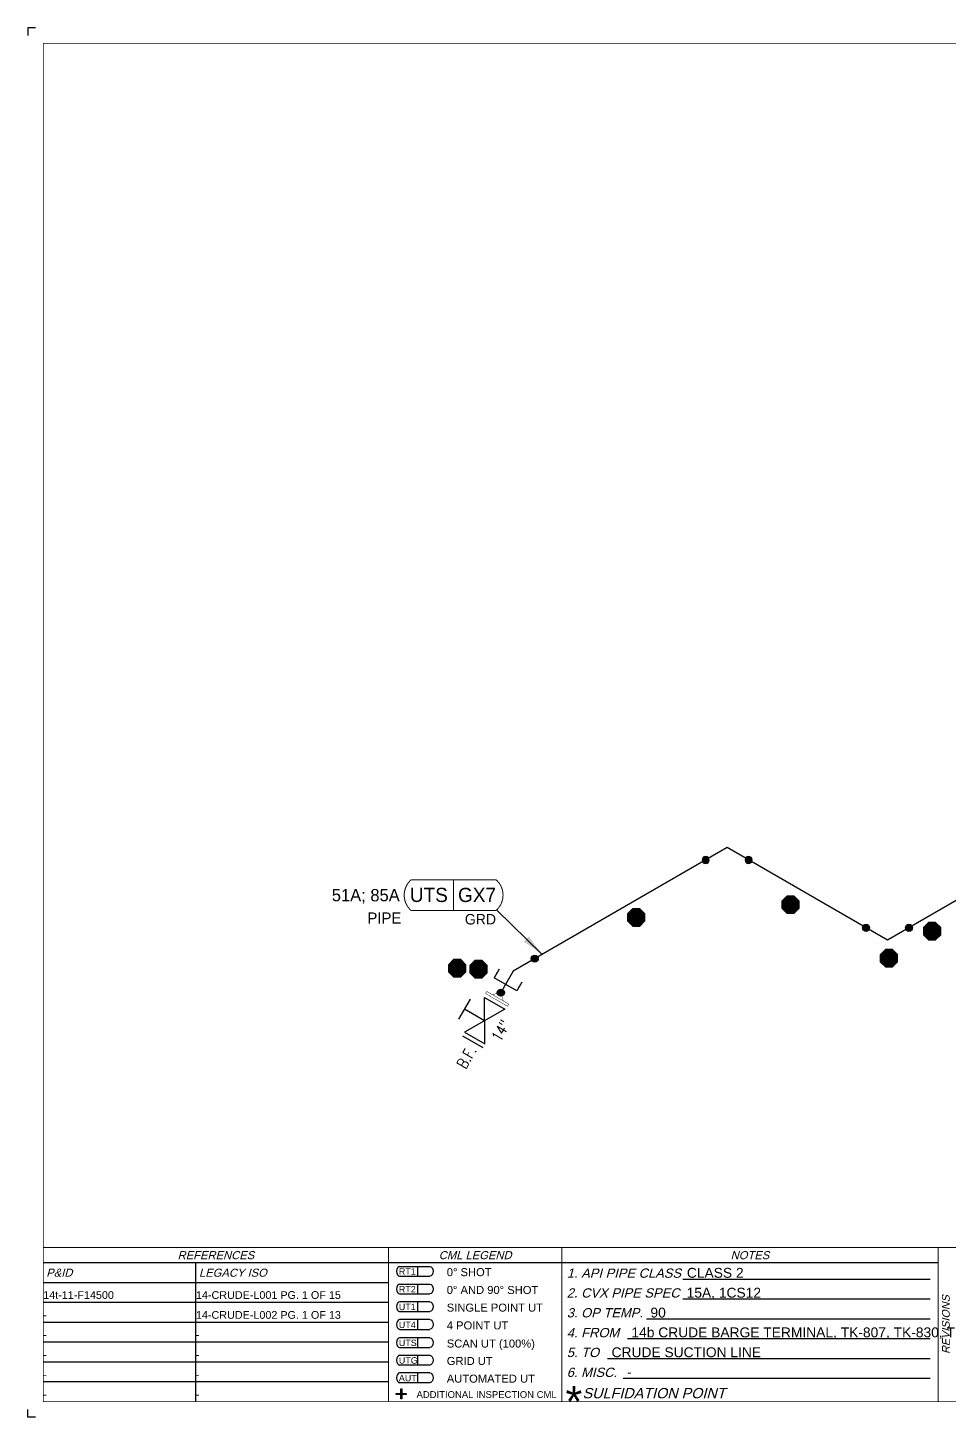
# Model space of a CAD drawing. Header units: inches. Extents: x 0.1 to 17.4, y 0.1 to 11.4.
# Drawn here: x 0.12 to 7.59, y 0.12 to 11.37 of the extents above; entities that cross this region are included whole.
import ezdxf
from ezdxf.enums import TextEntityAlignment as Align

# ---------------------------------------------------------------- set-up
doc = ezdxf.new("R2010")
doc.units = ezdxf.units.IN
doc.header["$MEASUREMENT"] = 0
for name, color, linetype in [('3', 1, 'Continuous'), ('BORDER', 3, 'Continuous'), ('BORDERTEXT', 7, 'Continuous'), ('COMP', 1, 'Continuous'), ('DL', 20, 'Continuous'), ('FITTINGS', 4, 'Continuous'), ('PART_PCML', 7, 'Continuous'), ('PART_SelectedCML_UT', 132, 'Continuous'), ('TEXT', 7, 'Continuous'), ('WELD POINTS', 41, 'Continuous'), ('Welds', 7, 'Continuous')]:
    doc.layers.add(name, color=color, linetype=linetype)
doc.layers.add('PIPE', color=7, linetype='Continuous', lineweight=30)
doc.styles.add('CMLPAS', font='')
doc.styles.add('FEASStandard', font='arial.ttf')
doc.styles.add('PART_Standard', font='romans', dxfattribs={"width": 0.8, "height": 0.09})
doc.styles.add('Richmond', font='arial.ttf')
doc.styles.add('SIMPLEX', font='ROMANS')
doc.styles.get("Standard").update_dxf_attribs({"font": 'arial.ttf'})
doc.styles.get('CMLPAS').set_extended_font_data('Cordia New')
doc.dimstyles.new('Richmond', dxfattribs={"dimtxt": 0.18, "dimasz": 0.18, "dimexe": 0.18, "dimexo": 0.0625, "dimgap": 0.09, "dimtad": 0, "dimtih": 1, "dimtoh": 1, "dimdec": 4, "dimzin": 0, "dimdsep": 46, "dimtxsty": 'Richmond', "dimcen": 0.09, "dimadec": 0, "dimazin": 0, "dimtfac": 1, "dimtdec": 4, "dimtofl": 0, "dimtmove": 0, "dimatfit": 3, "dimfxl": 1, "dimtolj": 1, "dimtzin": 0, "dimarcsym": 0})
doc.dimstyles.get("Standard").update_dxf_attribs({"dimtxt": 0.18, "dimasz": 0.18, "dimexe": 0.18, "dimexo": 0.0625, "dimgap": 0.09, "dimtad": 0, "dimtih": 1, "dimtoh": 1, "dimdec": 4, "dimzin": 0, "dimdsep": 46, "dimtxsty": 'Standard', "dimcen": 0.09, "dimadec": 0, "dimazin": 0, "dimtfac": 1, "dimtdec": 4, "dimtofl": 0, "dimtmove": 0, "dimatfit": 3, "dimfxl": 1, "dimtolj": 1, "dimtzin": 0, "dimarcsym": 0})

# ---------------------------------------------------------------- blocks, each defined once
blk = doc.blocks.new('Border')
h = blk.add_hatch(color=256)
h.dxf.hatch_style = 1
h.paths.add_polyline_path([(3.147, 0.317), (3.11, 0.317), (3.11, 0.31), (3.147, 0.31), (3.147, 0.273), (3.154, 0.273), (3.154, 0.31), (3.191, 0.31), (3.191, 0.317), (3.154, 0.317), (3.154, 0.354), (3.147, 0.354)])
blk.add_line((5.432, 1.244), (7.435, 1.244))
for points in [[(5.43, 1.083), (7.435, 1.083)], [(5.136, 0.922), (7.435, 0.922)], [(4.982, 0.762), (7.435, 0.762)], [(4.822, 0.601), (7.435, 0.601)], [(3.147, 0.317), (3.147, 0.354), (3.154, 0.354), (3.154, 0.317)], [(4.947, 0.44), (7.435, 0.44)], [(3.147, 0.31), (3.11, 0.31), (3.11, 0.317), (3.147, 0.317)], [(3.154, 0.31), (3.154, 0.273), (3.147, 0.273), (3.147, 0.31)], [(3.154, 0.317), (3.191, 0.317), (3.191, 0.31), (3.154, 0.31)]]:
    blk.add_lwpolyline(points)
at = {"layer": 'BORDER'}
for p, q in [((7.5, 1.375), (0.25, 1.375)), ((1.487, 0.25), (1.487, 1.375)), ((1.487, 1.214), (0.25, 1.214)), ((3.048, 1.214), (1.487, 1.214)), ((1.487, 1.054), (0.25, 1.054)), ((3.048, 1.054), (1.487, 1.054)), ((1.487, 0.893), (0.25, 0.893)), ((3.048, 0.893), (1.487, 0.893)), ((1.487, 0.732), (0.25, 0.732)), ((3.048, 0.732), (1.487, 0.732)), ((1.487, 0.571), (0.25, 0.571)), ((3.048, 0.571), (1.487, 0.571)), ((1.487, 0.411), (0.25, 0.411)), ((3.048, 0.411), (1.487, 0.411))]:
    blk.add_line(p, q, dxfattribs=at)
at = {"layer": 'BORDER', "const_width": 0.005}
blk.add_lwpolyline([(0.25, 0.25), (17.25, 0.25), (17.25, 11.25), (0.25, 11.25)], close=True, dxfattribs=at)
at = {"layer": 'BORDER', "const_width": 0.00833}
for points in [[(17.25, 1.5), (0.25, 1.5)], [(3.048, 0.25), (3.048, 1.5)], [(4.45, 0.25), (4.45, 1.5)], [(7.5, 0.25), (7.5, 1.5)]]:
    blk.add_lwpolyline(points, dxfattribs=at)
at = {"layer": 'BORDERTEXT', "color": 7, "linetype": 'Continuous'}
for p, q in [((3.137, 1.346), (3.383, 1.346)), ((3.137, 1.267), (3.383, 1.267)), ((3.137, 1.202), (3.383, 1.202)), ((3.137, 1.123), (3.383, 1.123))]:
    blk.add_line(p, q, dxfattribs=at)
at = {"layer": 'BORDERTEXT'}
for p, q in [((3.283, 1.346), (3.283, 1.267)), ((3.283, 1.202), (3.283, 1.123)), ((3.283, 1.059), (3.283, 0.98)), ((3.283, 1.059), (3.283, 0.98)), ((3.283, 0.915), (3.283, 0.836)), ((3.283, 0.915), (3.283, 0.836)), ((3.283, 0.768), (3.283, 0.689)), ((3.283, 0.768), (3.283, 0.689)), ((3.283, 0.626), (3.283, 0.548)), ((3.283, 0.626), (3.283, 0.548)), ((3.283, 0.483), (3.283, 0.405)), ((3.283, 0.483), (3.283, 0.405))]:
    blk.add_line(p, q, dxfattribs=at)
at = {"layer": 'BORDERTEXT', "color": 7}
for p, q in [((3.383, 1.059), (3.137, 1.059)), ((3.137, 0.98), (3.383, 0.98)), ((3.383, 0.915), (3.137, 0.915)), ((3.137, 0.836), (3.383, 0.836)), ((3.383, 0.768), (3.137, 0.768)), ((3.137, 0.689), (3.383, 0.689)), ((3.383, 0.626), (3.137, 0.626)), ((3.137, 0.548), (3.383, 0.548)), ((3.383, 0.483), (3.137, 0.483)), ((3.137, 0.405), (3.383, 0.405))]:
    blk.add_line(p, q, dxfattribs=at)
at = {"layer": 'BORDERTEXT'}
for centre in [(3.137, 1.307), (3.137, 1.163), (3.137, 1.02), (3.137, 0.876), (3.137, 0.729), (3.137, 0.587), (3.137, 0.444)]:
    blk.add_ellipse(centre, major_axis=(0, -0.0394), ratio=0.624439, start_param=3.141593, end_param=6.283185, dxfattribs=at)
at = {"layer": 'BORDERTEXT', "extrusion": (0, 0, -1)}
for centre in [(3.383, 1.307), (3.383, 1.163), (3.383, 1.02), (3.383, 0.876), (3.383, 0.729), (3.383, 0.587), (3.383, 0.444)]:
    blk.add_ellipse(centre, major_axis=(0, -0.0394), ratio=0.624439, start_param=3.141593, end_param=6.283185, dxfattribs=at)
at = {"layer": 'BORDERTEXT', "style": 'FEASStandard', "oblique": 15}
for s, p in [('REFERENCES', (1.649, 1.437)), ('CML LEGEND', (3.749, 1.437)), ('NOTES', (5.975, 1.437))]:
    blk.add_text(s, height=0.065, dxfattribs=at).set_placement(p, align=Align.MIDDLE)
for s, p in [('P&ID', (0.275, 1.295)), ('LEGACY ISO', (1.512, 1.295))]:
    blk.add_text(s, height=0.065, dxfattribs=at).set_placement(p, align=Align.MIDDLE_LEFT)
at = {"layer": 'BORDERTEXT', "style": 'FEASStandard'}
for s, height, p in [('RT1', 0.0518, (3.131, 1.279)), ('0%%D SHOT', 0.0648, (3.519, 1.267)), ('RT2', 0.0518, (3.131, 1.135)), ('0%%D AND 90%%D SHOT', 0.0648, (3.519, 1.123)), ('UT1', 0.0518, (3.131, 0.992)), ('SINGLE POINT UT', 0.0648, (3.519, 0.98)), ('4 POINT UT', 0.0648, (3.519, 0.836)), ('UT4', 0.0518, (3.131, 0.847)), ('UTS', 0.0518, (3.131, 0.701)), ('SCAN UT (100%%%)', 0.0648, (3.519, 0.689)), ('UTG', 0.0518, (3.131, 0.559)), ('GRID UT', 0.0648, (3.519, 0.548)), ('AUT', 0.0518, (3.131, 0.416)), ('AUTOMATED UT', 0.0648, (3.519, 0.405)), ('ADDITIONAL INSPECTION CML', 0.055, (3.274, 0.281))]:
    blk.add_text(s, height=height, dxfattribs=at).set_placement(p)
at = {"layer": 'BORDERTEXT', "style": 'FEASStandard', "oblique": 15}
for s, height, p in [('1. API PIPE CLASS', 0.075, (4.491, 1.254)), ('2. CVX PIPE SPEC', 0.075, (4.491, 1.094)), ('3. OP TEMP.', 0.075, (4.491, 0.933)), ('4. FROM ', 0.075, (4.491, 0.772)), ('5. TO ', 0.075, (4.491, 0.612)), ('6. MISC. ', 0.075, (4.491, 0.451)), ('SULFIDATION POINT', 0.08333, (4.619, 0.278))]:
    blk.add_text(s, height=height, dxfattribs=at).set_placement(p)
blk.add_text('REVISIONS', height=0.0625, rotation=90, dxfattribs=at).set_placement((7.562, 0.875), align=Align.MIDDLE)
at = {"layer": 'BORDERTEXT', "insert": (4.481, 0.378), "char_height": 0.25, "attachment_point": 1, "style": 'FEASStandard'}
blk.add_mtext('*', dxfattribs=at)
blk = doc.blocks.new('BORDER TEXT')
at = {"layer": 'BORDERTEXT'}
for tag, p, height, style in [('API_PIPE_CLASS', (5.464, 1.254), 0.08, 'Richmond'), ('MATERIAL1', (12.263, 1.211), 0.08, 'Richmond'), ('P&ID_#1', (0.25, 1.083), 0.0625, 'FEASStandard'), ('LINE_#1', (1.487, 1.083), 0.0625, 'FEASStandard'), ('CVX_PIPE_SPEC', (5.462, 1.093), 0.08, 'Richmond'), ('OP_TEMP', (5.169, 0.932), 0.08, 'Richmond'), ('MATERIAL2', (12.263, 1.04), 0.08, 'Richmond'), ('P&ID_#2', (0.25, 0.922), 0.0625, 'FEASStandard'), ('LINE_#2', (1.487, 0.922), 0.0625, 'FEASStandard'), ('MATERIAL3', (12.263, 0.868), 0.08, 'Richmond'), ('P&ID_#3', (0.25, 0.762), 0.0625, 'FEASStandard'), ('LINE_#3', (1.487, 0.762), 0.0625, 'FEASStandard'), ('FROM', (5.015, 0.772), 0.08, 'Richmond'), ('TO', (4.854, 0.611), 0.08, 'Richmond'), ('MATERIAL4', (12.263, 0.696), 0.08, 'Richmond'), ('P&ID_#4', (0.25, 0.601), 0.0625, 'FEASStandard'), ('LINE_#4', (1.487, 0.601), 0.0625, 'FEASStandard'), ('MATERIAL5', (12.263, 0.525), 0.08, 'Richmond'), ('P&ID_#5', (0.25, 0.44), 0.0625, 'FEASStandard'), ('LINE_#5', (1.487, 0.44), 0.0625, 'FEASStandard'), ('MISC', (4.979, 0.451), 0.08, 'Richmond'), ('INSULATION', (12.928, 0.414), 0.0625, 'FEASStandard'), ('P&ID_#6', (0.25, 0.28), 0.0625, 'FEASStandard'), ('LINE_#6', (1.487, 0.28), 0.0625, 'FEASStandard'), ('PWHT', (12.928, 0.281), 0.0625, 'FEASStandard')]:
    blk.add_attdef(tag, p, '', height=height, dxfattribs=dict(at, style=style))
at = {"layer": 'BORDERTEXT', "style": 'FEASStandard'}
for tag, p in [('DR.BY', (11.075, 0.562)), ('DR.BY_DATE', (11.95, 0.562)), ('CHK_BY', (11.075, 0.354)), ('CHK._BY_DATE', (11.95, 0.354))]:
    blk.add_attdef(tag, text='', height=0.1, dxfattribs=at).set_placement(p, align=Align.MIDDLE_CENTER)
at = {"layer": 'BORDERTEXT', "style": 'PART_Standard', "width": 0.8}
for tag, p in [('PLANT_NUMBER', (13.938, 0.384)), ('SYSTEM_NUMBER', (14.812, 0.384)), ('CIRCUIT_NUMBER', (15.688, 0.384)), ('SHEET_NUMBER', (16.5, 0.384)), ('REVISION', (17.062, 0.384))]:
    blk.add_attdef(tag, text='', height=0.15, dxfattribs=at).set_placement(p, align=Align.MIDDLE_CENTER)
blk = doc.blocks.new('3_VALVE_FLANGE_GATE_00')
at = {"color": 0, "linetype": 'ByBlock', "lineweight": -2}
blk.add_line((-0.094, 0.188), (0.094, 0.188), dxfattribs=at)
blk.add_wipeout([(-0.195, -0.094), (-0.162, -0.094), (0, 0), (0.162, -0.094), (0.195, -0.094), (0.195, 0.094), (0.162, 0.094), (0, 0), (-0.162, 0.094), (-0.195, 0.094)], dxfattribs=at)
for p, q in [((0, 0), (0, 0.188)), ((-0.195, 0.094), (-0.195, -0.094)), ((-0.162, 0.094), (-0.162, -0.094)), ((-0.162, -0.094), (0.162, 0.094)), ((0.162, -0.094), (-0.162, 0.094)), ((0.162, 0.094), (0.162, -0.094)), ((0.195, 0.094), (0.195, -0.094))]:
    blk.add_line(p, q, dxfattribs=at)
blk = doc.blocks.new('1_Text_00')
at = {"layer": 'TEXT', "style": 'PART_Standard', "width": 0.8}
blk.add_attdef('TEXT', (-0.062, -0.014), '', height=0.09, dxfattribs=at)
blk = doc.blocks.new('A09')
at = {"layer": 'Welds'}
h = blk.add_hatch(color=256, dxfattribs=at)
h.dxf.hatch_style = 1
h.paths.add_polyline_path([(-0.03, 0, 1), (0.03, 0, 1)])
blk.add_circle((0, 0), 0.03, dxfattribs=at)
blk = doc.blocks.new('*U90')
blk.add_wipeout([(-0.022, -0.004), (-0.022, -0.107), (0.012, -0.107), (0.059, -0.004), (0.012, 0.099), (-0.022, 0.099)]).dxf.layer = 'COMP'
at = {"layer": 'COMP', "linetype": 'Continuous', "const_width": 0.00347}
blk.add_lwpolyline([(0.01, -0.106), (0.01, 0.1), (-0.01, 0.1), (-0.01, -0.106)], close=True, dxfattribs=at)
blk.add_lwpolyline([(0.01, -0.055), (0.057, -0.003), (0.01, 0.049)], dxfattribs=at)
at = {"layer": '3', "xscale": 0.65, "yscale": 0.65, "zscale": 0.65}
blk.add_blockref('A09', (0.057, -0.003), dxfattribs=at)
blk = doc.blocks.new('2_ELBOW_WELD_30')
at = {"linetype": 'ByBlock', "lineweight": -2}
h = blk.add_hatch(color=0, dxfattribs=at)
edge = h.paths.add_edge_path()
edge.add_arc((0.174, 0.1), 0.0286, 0, 360)
h = blk.add_hatch(color=0, dxfattribs=at)
edge = h.paths.add_edge_path()
edge.add_arc((0, -0.201), 0.0286, 0, 360)
at = {"color": 0, "linetype": 'ByBlock', "lineweight": -2}
for centre in [(0.174, 0.1), (0, -0.201)]:
    blk.add_circle(centre, 0.0286, dxfattribs=at)
blk = doc.blocks.new('PART_PCML')
blk.add_hatch(color=0).paths.add_polyline_path([(-0.07, -0.029), (-0.029, -0.07), (0.029, -0.07), (0.07, -0.029), (0.07, 0.029), (0.029, 0.07), (-0.029, 0.07), (-0.07, 0.029)])
at = {"color": 7, "const_width": 0.009}
blk.add_lwpolyline([(-0.07, 0.029), (-0.029, 0.07), (0.029, 0.07), (0.07, 0.029), (0.07, -0.029), (0.029, -0.07), (-0.029, -0.07), (-0.07, -0.029), (-0.07, 0.029), (-0.029, 0.07)], dxfattribs=at)
at = {"color": 18, "true_color": 0x000000}
blk.add_lwpolyline([(-0.029, 0.07), (-0.07, 0.029), (-0.07, -0.029), (-0.029, -0.07), (0.029, -0.07), (0.07, -0.029), (0.07, 0.029), (0.029, 0.07)], close=True, dxfattribs=at)
at = {"color": 7, "true_color": 0xffffff, "style": 'SIMPLEX', "width": 0.8, "flags": 1}
for tag, p in [('CIRCUIT', (-0.094, 0.089)), ('DM', (-0.053, -0.133)), ('TYPE', (-0.075, -0.204))]:
    blk.add_attdef(tag, p, '', height=0.0586, dxfattribs=at)
at = {"color": 7, "true_color": 0xffffff, "style": 'SIMPLEX', "width": 0.8}
blk.add_attdef('DMDISP', text='', height=0.0586, dxfattribs=at).set_placement((0, 0), align=Align.MIDDLE_CENTER)
blk = doc.blocks.new('CMLPAS')
at = {"const_width": 0.008}
blk.add_lwpolyline([(0.063, 0.125, 0.454441), (0.063, -0.125), (0.75, -0.125, 0.454441), (0.75, 0.125)], format="xyb", close=True, dxfattribs=at)
blk.add_lwpolyline([(0.406, -0.125), (0.406, 0.125)], dxfattribs=at)
at = {"style": 'CMLPAS', "flags": 1}
for tag, p in [('STATE', (0.75, 0.623)), ('DL', (0.75, 0.482)), ('CIRCUIT', (0.75, 0.341)), ('SUBSINTERVAL(MONTHS)', (-0.025, -0.335)), ('OLD_ID', (0.75, -0.337)), ('OLD_NDE', (0.75, -0.478)), ('OLD_ENTY', (0.741, -0.636)), ('SIZE', (0.747, -0.761)), ('SPEC', (0.747, -0.902)), ('JUSTIFY', (0.747, -1.043)), ('COMMENTS', (0.747, -1.185)), ('OLD_ASSET', (0.75, -1.326)), ('SCHED', (0.737, -1.469)), ('NOM_THICK', (0.752, -1.61)), ('CORR_ALLOW', (0.763, -1.745)), ('TML_STATUS', (0.772, -1.878)), ('FLOW_ORDER', (0.778, -2.13))]:
    blk.add_attdef(tag, text='', height=0.1, dxfattribs=at).set_placement(p, align=Align.MIDDLE_RIGHT)
at = {"style": 'CMLPAS'}
for tag, height, p in [('CHILD', 0.25, (0.75, 0.269)), ('###', 0.115, (0.75, 0.002)), ('ACCESS', 0.085, (0.75, -0.195))]:
    blk.add_attdef(tag, text='', height=height, dxfattribs=at).set_placement(p, align=Align.MIDDLE_RIGHT)
at = {"color": 152, "style": 'CMLPAS'}
for tag, height, p in [('SPECIAL', 0.085, (0.405, 0.19)), ('DM-TYPE', 0.1, (-0.03, 0)), ('COMP', 0.09, (-0.017, -0.185))]:
    blk.add_attdef(tag, text='', height=height, dxfattribs=at).set_placement(p, align=Align.MIDDLE_RIGHT)
at = {"style": 'CMLPAS'}
blk.add_attdef('NDE', text='', height=0.115, dxfattribs=at).set_placement((0.206, 0.002), align=Align.MIDDLE_CENTER)
blk = doc.blocks.new('DL_0_RT')
at = {"layer": 'DL', "color": 20, "linetype": 'ByBlock', "ltscale": 0.8}
blk.add_line((0, -0.053), (0, 0.053), dxfattribs=at)
at = {"layer": 'DL', "color": 20, "linetype": 'ByBlock', "ltscale": 0.7}
for points in [[(0.04, 0.053), (0, 0.053)], [(0.04, -0.053), (0, -0.053)]]:
    blk.add_leader(points, dimstyle='Richmond', override={"dimasz": 0.02, "dimgap": 0.09, "dimtad": 0}, dxfattribs=at)
blk = doc.blocks.new('DL_Bracket_00')
at = {"layer": 'DL', "xscale": 2, "yscale": 2, "zscale": 2}
blk.add_blockref('DL_0_RT', (0, 0.106), dxfattribs=at)

msp = doc.modelspace()

# ---------------------------------------------------------------- hatches: boundary and pattern name
at = {"layer": 'WELD POINTS', "linetype": 'ByBlock', "lineweight": -2}
h = msp.add_hatch(color=256, dxfattribs=at)
edge = h.paths.add_edge_path()
edge.add_arc((4.232, 3.838), 0.0286, 0, 360)

# ---------------------------------------------------------------- linework, layer by layer
for p, q in [((0.125, 11.375), (0.125, 11.312)), ((0.187, 11.375), (0.125, 11.375)), ((0.125, 0.125), (0.125, 0.187)), ((0.187, 0.125), (0.125, 0.125))]:
    msp.add_line(p, q)
at = {"layer": 'PIPE'}
for p, q in [((5.79, 4.737), (4.058, 3.737)), ((7.089, 3.987), (5.79, 4.737)), ((8.388, 4.737), (7.089, 3.987)), ((4.058, 3.737), (3.826, 3.335))]:
    msp.add_line(p, q, dxfattribs=at)
at = {"layer": 'WELD POINTS', "linetype": 'ByBlock', "lineweight": -2}
msp.add_circle((4.232, 3.838), 0.0286, dxfattribs=at)

# ---------------------------------------------------------------- block references
at = {"layer": 'BORDER'}
msp.add_blockref('Border', (0, 0), dxfattribs=at)
at = {"layer": 'BORDERTEXT'}
ref = msp.add_blockref('BORDER TEXT', (0, 0), dxfattribs=at)
ref.add_attrib('MISC', '-', (4.979, 0.451), dxfattribs={"height": 0.08, "style": 'Richmond'})
ref.add_attrib('TO', 'CRUDE SUCTION LINE', (4.854, 0.611), dxfattribs={"height": 0.08, "style": 'Richmond'})
ref.add_attrib('FROM', '14b CRUDE BARGE TERMINAL, TK-807, TK-830, TK-831', (5.015, 0.772), dxfattribs={"height": 0.08, "style": 'Richmond'})
ref.add_attrib('OP_TEMP', '90', (5.169, 0.932), dxfattribs={"height": 0.08, "style": 'Richmond'})
ref.add_attrib('CVX_PIPE_SPEC', '15A, 1CS12', (5.462, 1.093), dxfattribs={"height": 0.08, "style": 'Richmond'})
ref.add_attrib('API_PIPE_CLASS', 'CLASS 2', (5.464, 1.254), dxfattribs={"height": 0.08, "style": 'Richmond'})
ref.add_attrib('LINE_#6', '-', (1.487, 0.28), dxfattribs={"height": 0.0625, "style": 'FEASStandard'})
ref.add_attrib('LINE_#5', '-', (1.487, 0.44), dxfattribs={"height": 0.0625, "style": 'FEASStandard'})
ref.add_attrib('LINE_#4', '-', (1.487, 0.601), dxfattribs={"height": 0.0625, "style": 'FEASStandard'})
ref.add_attrib('LINE_#3', '-', (1.487, 0.762), dxfattribs={"height": 0.0625, "style": 'FEASStandard'})
ref.add_attrib('LINE_#2', '14-CRUDE-L002 PG. 1 OF 13', (1.487, 0.922), dxfattribs={"height": 0.0625, "style": 'FEASStandard'})
ref.add_attrib('LINE_#1', '14-CRUDE-L001 PG. 1 OF 15', (1.487, 1.083), dxfattribs={"height": 0.0625, "style": 'FEASStandard'})
ref.add_attrib('P&ID_#6', '-', (0.25, 0.28), dxfattribs={"height": 0.0625, "style": 'FEASStandard'})
ref.add_attrib('P&ID_#5', '-', (0.25, 0.44), dxfattribs={"height": 0.0625, "style": 'FEASStandard'})
ref.add_attrib('P&ID_#4', '-', (0.25, 0.601), dxfattribs={"height": 0.0625, "style": 'FEASStandard'})
ref.add_attrib('P&ID_#3', '-', (0.25, 0.762), dxfattribs={"height": 0.0625, "style": 'FEASStandard'})
ref.add_attrib('P&ID_#2', '-', (0.25, 0.922), dxfattribs={"height": 0.0625, "style": 'FEASStandard'})
ref.add_attrib('P&ID_#1', '14t-11-F14500', (0.25, 1.083), dxfattribs={"height": 0.0625, "style": 'FEASStandard'})
at = {"layer": 'PART_PCML', "color": 13}
for p in [(6.304, 4.275), (5.054, 4.172), (7.45, 4.06), (7.101, 3.841)]:
    msp.add_blockref('PART_PCML', p, dxfattribs=at).add_auto_attribs({'DMDISP': '85A'})
at = {"layer": 'PART_PCML', "color": 96}
msp.add_blockref('PART_PCML', (3.603, 3.76), dxfattribs=at).add_auto_attribs({'DMDISP': '51A'})
at = {"layer": 'PART_SelectedCML_UT'}
msp.add_blockref('CMLPAS', (3.168, 4.352), dxfattribs=at).add_auto_attribs({'###': 'GX7', 'NDE': 'UTS', 'DM-TYPE': '51A; 85A', 'COMP': 'PIPE', 'ACCESS': 'GRD'})
at = {"layer": 'WELD POINTS', "xscale": -1, "rotation": 59.99999999999994}
msp.add_blockref('2_ELBOW_WELD_30', (5.79, 4.737), dxfattribs=at)
at = {"layer": 'WELD POINTS', "rotation": 120}
msp.add_blockref('2_ELBOW_WELD_30', (7.089, 3.987), dxfattribs=at)

# ---------------------------------------------------------------- leaders
at = {"layer": 'PART_SelectedCML_UT'}
msp.add_leader([(4.291, 3.872), (3.923, 4.232)], dimstyle='Standard', dxfattribs=at)

# ---------------------------------------------------------------- next in the draw order: block references
at = {"layer": 'FITTINGS', "rotation": 59.99999999999997}
msp.add_blockref('3_VALVE_FLANGE_GATE_00', (3.826, 3.335), dxfattribs=at)

# ---------------------------------------------------------------- next in the draw order: block references
at = {"layer": 'COMP', "ltscale": 0.65, "xscale": -1, "rotation": 239.9999999999998}
msp.add_blockref('*U90', (3.93, 3.511), dxfattribs=at)
at = {"layer": 'TEXT', "rotation": 59.99999999999997}
for p, values in [((3.972, 3.218), {'TEXT': '14"'}), ((3.692, 2.999), {'TEXT': 'B.F.'})]:
    msp.add_blockref('1_Text_00', p, dxfattribs=at).add_auto_attribs(values)

# ---------------------------------------------------------------- next in the draw order: hatches: boundary and pattern name
at = {"layer": 'WELD POINTS', "linetype": 'ByBlock', "lineweight": -2}
h = msp.add_hatch(color=256, dxfattribs=at)
edge = h.paths.add_edge_path()
edge.add_arc((3.957, 3.563), 0.0286, 0, 360)

# ---------------------------------------------------------------- next in the draw order: linework, layer by layer
msp.add_circle((3.957, 3.563), 0.0286, dxfattribs=at)

# ---------------------------------------------------------------- next in the draw order: block references
at = {"rotation": 59.99999999999996}
msp.add_blockref('DL_Bracket_00', (4.087, 3.577), dxfattribs=at)
at = {"layer": 'PART_PCML', "color": 13}
msp.add_blockref('PART_PCML', (3.776, 3.753), dxfattribs=at).add_auto_attribs({'DMDISP': '85A'})

doc.saveas('drawing.dxf')
